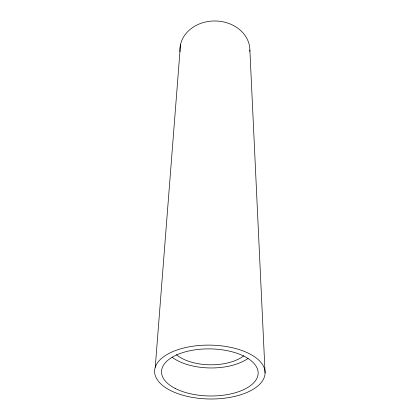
<?xml version="1.0" encoding="UTF-8"?>
<svg xmlns="http://www.w3.org/2000/svg" width="420" height="420" viewBox="0 0 420 420"><rect width="100%" height="100%" fill="white"/><g stroke="black" fill="none" stroke-linecap="round" stroke-linejoin="round"><path stroke-width="0.63" d="M155.248 367.285L180.474 44.735M249.879 50.096L265.078 372.971A55.246 26.938 0.9 0 1 181.776 394.926A55.246 26.938 0.9 0 1 182.663 348.28A55.246 26.938 0.9 0 1 265.078 372.971M179.97 51.723A34.986 29.153 0.9 0 1 214.473 20.974A34.986 29.153 0.9 0 1 249.858 51.361M243.868 355.745A40.052 20.748 0.9 0 1 176.395 354.732M248.115 358.397A46.741 24.218 0.9 0 1 172.09 357.262M175.649 388.668A48.321 23.552 0.9 0 0 256.494 379.103A48.321 23.552 0.9 0 0 197.353 349.534A48.321 23.552 0.9 0 0 175.649 388.668"/></g></svg>
